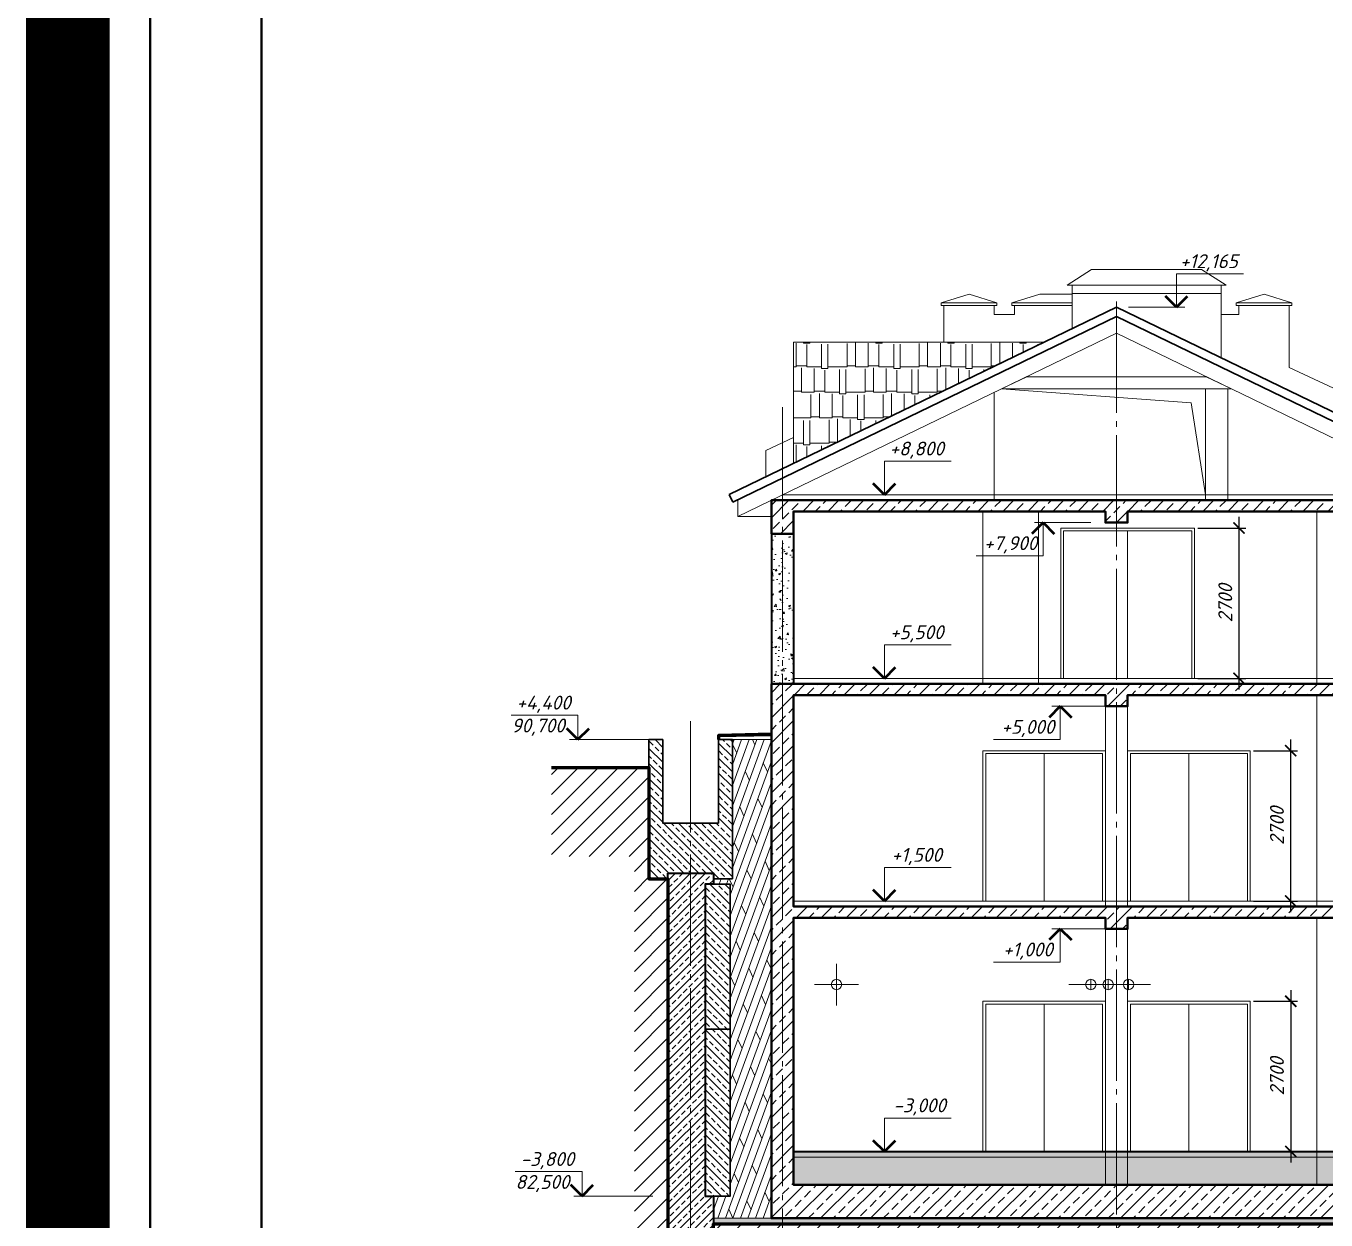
# Model space of a CAD drawing. Header units: millimetres. Extents: x -123149 to 90750, y -868758 to 226421.
# Drawn here: x -9719 to 13633, y 48681 to 70133 of the extents above; entities that cross this region are included whole.
import ezdxf
from ezdxf.enums import TextEntityAlignment as Align

# ---------------------------------------------------------------- set-up
doc = ezdxf.new("R2010")
doc.units = ezdxf.units.MM
doc.linetypes.add('GOST2.303 5', pattern=[24, 20, -1.5, 1, -1.5])
doc.layers.get('0').update_dxf_attribs({"lineweight": 5})
doc.layers.get('Defpoints').update_dxf_attribs({"color": 1, "lineweight": 0})
for name, color, linetype, lineweight in [('#Dimensions', 7, 'Continuous', 9), ('#Бетон разрез', 22, 'Continuous', 40), ('#Вид_тонкая', 20, 'Continuous', 15), ('#Газобетон', 152, 'Continuous', 35), ('#Двери', 170, 'Continuous', 13), ('#Земля', 7, 'Continuous', 60), ('#Изоляция', 202, 'Continuous', 18), ('#Оси', 7, 'Continuous', 9), ('#Подготовка', 30, 'Continuous', 20), ('#Полы', 14, 'Continuous', 18), ('#Полы_толст', 14, 'Continuous', 35), ('#разм', 7, 'Continuous', 9), ('AR', 164, 'Continuous', 9), ('k_ Рамка', 7, 'Continuous', 40), ('kk_Линия Основная', 10, 'Continuous', 40), ('ИнжЗащита_ Лоток', 212, 'Continuous', 30), ('ИнжЗащита_ ПП', 143, 'Continuous', 30), ('ИнжЗащита_ СВАЯ', 7, 'Continuous', 35), ('ИнжЗащита_ Штиховка', 136, 'Continuous', 0)]:
    doc.layers.add(name, color=color, linetype=linetype, lineweight=lineweight)
doc.layers.add('#Hatch', color=7, linetype='Continuous', lineweight=5, true_color=0x4d4d4d)
doc.layers.add('AR_ Фасады тонкая', color=7, linetype='Continuous', lineweight=9, true_color=0x6b6b6b)
doc.layers.add('NoPrint', color=18, linetype='Continuous', plot=False)
doc.styles.add('ESKDW', font='eskdw.shx', dxfattribs={"oblique": 15})
doc.styles.add('STEP PR', font='isocpeui.ttf')
doc.dimstyles.new('SPDS', dxfattribs={"dimscale": 50, "dimtxt": 2.5, "dimasz": 2, "dimexe": 1.25, "dimexo": 0.625, "dimtad": 1, "dimdec": 0, "dimrnd": 0.001, "dimtxsty": 'ESKDW', "dimblk": 'ARCHTICK', "dimcen": 2.5, "dimdle": 2, "dimclrd": 256, "dimclre": 256, "dimclrt": 7, "dimadec": 0, "dimazin": 2, "dimtfac": 0.75, "dimtdec": 0, "dimtmove": 1, "dimatfit": 3, "dimfxl": 1, "dimtolj": 1, "dimarcsym": 1})
doc.dimstyles.new('высотные отметки', dxfattribs={"dimtxt": 500, "dimasz": 100, "dimexe": 100, "dimexo": 0.625, "dimgap": 50, "dimtad": 1, "dimtih": 1, "dimtoh": 1, "dimdec": 3, "dimlfac": 0.001, "dimrnd": 0.005, "dimzin": 9, "dimtxsty": 'STEP PR', "dimblk": 'NONE', "dimcen": 100, "dimdle": 100, "dimse1": 1, "dimse2": 1, "dimsd1": 1, "dimsd2": 1, "dimadec": 0, "dimazin": 0, "dimtfac": 1, "dimtdec": 3, "dimtmove": 0, "dimatfit": 2, "dimldrblk": 'NONE', "dimfxl": 1, "dimarcsym": 0})
pattern_1 = [(135, (0, -10344.7), (-134.70384, -134.70384), []), (135, (8e-15, -10210), (-134.70384, -134.70384), [95.25, -47.625])]

# ---------------------------------------------------------------- blocks, each defined once
blk = doc.blocks.new('*U2792')
for points in [[(841, -420), (0, -420), (0, 0), (841, 0)], [(20, -415), (836, -415), (836, -5), (20, -5)]]:
    blk.add_lwpolyline(points, close=True)
at = {"style": 'STEP PR'}
blk.add_attdef('N.ЛИСТА', text='', height=3.5, dxfattribs=at).set_placement((808.5, -395), align=Align.MIDDLE_CENTER)
for tag, p in [('НАИМ.', (750, -403.77)), ('НАИМЕНОВАН.', (750, -408.77)), ('НАИМЕНОВАНИЕ', (750, -413.77))]:
    blk.add_attdef(tag, text='', height=3, dxfattribs=at).set_placement(p, align=Align.CENTER)
blk.add_attdef('ФОРМАТ', (795.85, -418.92), '', height=3, dxfattribs=at)
blk = doc.blocks.new('*U2727')
at = {"layer": '#разм', "ltscale": 100, "elevation": 0}
for points in [[(4577173, -920246), (4578375, -920246)], [(4577173, -921000), (4577173, -920246)], [(4575899, -921000), (4577323, -921000)]]:
    blk.add_lwpolyline(points, dxfattribs=at)
at = {"layer": '#разм', "color": 0, "lineweight": 50, "ltscale": 100, "elevation": 0}
for points in [[(4577173, -921000), (4576973, -920800)], [(4577173, -921000), (4577373, -920800)]]:
    blk.add_lwpolyline(points, dxfattribs=at)
at = {"layer": '#разм', "style": 'STEP PR'}
for tag, p in [('ОТМЕТКА', (4577216, -920145)), ('ПРИМЕЧАНИЕ', (4577314, -920556))]:
    blk.add_attdef(tag, p, '', height=250, dxfattribs=at)
blk = doc.blocks.new('*D2539')
at = {"layer": 'Defpoints', "color": 0, "lineweight": 0, "ltscale": 3, "transparency": 16777216}
for p in [(4576313, -922500, 0), (4577249, -922500), (4576313, -924000)]:
    blk.add_point(p, dxfattribs=at)
at = {"layer": '#разм', "color": 0, "ltscale": 3, "transparency": 16777216, "insert": (4577755, -921700), "char_height": 250, "attachment_point": 5, "style": 'STEP PR'}
blk.add_mtext('+1,500', dxfattribs=at)
blk = doc.blocks.new('_None')
blk = doc.blocks.new('*D2547')
at = {"layer": 'Defpoints', "color": 0, "lineweight": 0, "ltscale": 3, "transparency": 16777216}
for p in [(4576313, -918500, 0), (4577223, -918500), (4576313, -924000)]:
    blk.add_point(p, dxfattribs=at)
at = {"layer": '#разм', "color": 0, "ltscale": 3, "transparency": 16777216, "insert": (4577755, -917700), "char_height": 250, "attachment_point": 5, "style": 'STEP PR'}
blk.add_mtext('+5,500', dxfattribs=at)
blk = doc.blocks.new('*D2543')
at = {"layer": 'Defpoints', "color": 0, "lineweight": 0, "ltscale": 3, "transparency": 16777216}
for p in [(4576313, -915200, 0), (4577223, -915200), (4576313, -924000)]:
    blk.add_point(p, dxfattribs=at)
at = {"layer": '#разм', "color": 0, "ltscale": 3, "transparency": 16777216, "insert": (4577755, -914400), "char_height": 250, "attachment_point": 5, "style": 'STEP PR'}
blk.add_mtext('+8,800', dxfattribs=at)
blk = doc.blocks.new('*D2551')
at = {"layer": 'Defpoints', "color": 0, "lineweight": 0, "ltscale": 3, "transparency": 16777216}
for p in [(4576313, -922000), (4575378, -923000), (4576313, -923000, 0)]:
    blk.add_point(p, dxfattribs=at)
at = {"layer": '#разм', "color": 0, "ltscale": 3, "transparency": 16777216, "insert": (4574872, -923400), "char_height": 250, "attachment_point": 5, "style": 'STEP PR'}
blk.add_mtext('+1,000', dxfattribs=at)
blk = doc.blocks.new('*D2559')
at = {"layer": 'Defpoints', "color": 0, "lineweight": 0, "ltscale": 3, "transparency": 16777216}
for p in [(4576313, -907800), (4575404, -915700), (4576313, -915700, 0)]:
    blk.add_point(p, dxfattribs=at)
at = {"layer": '#разм', "color": 0, "ltscale": 3, "transparency": 16777216, "insert": (4574872, -916100), "char_height": 250, "attachment_point": 5, "style": 'STEP PR'}
blk.add_mtext('+7,900', dxfattribs=at)
blk = doc.blocks.new('*D2555')
at = {"layer": 'Defpoints', "color": 0, "lineweight": 0, "ltscale": 3, "transparency": 16777216}
for p in [(4576313, -914000), (4575404, -919000), (4576313, -919000, 0)]:
    blk.add_point(p, dxfattribs=at)
at = {"layer": '#разм', "color": 0, "ltscale": 3, "transparency": 16777216, "insert": (4574872, -919400), "char_height": 250, "attachment_point": 5, "style": 'STEP PR'}
blk.add_mtext('+5,000', dxfattribs=at)
blk = doc.blocks.new('_ArchTick')
at = {"color": 0, "linetype": 'ByBlock', "const_width": 0.15}
blk.add_lwpolyline([(-0.5, -0.5), (0.5, 0.5)], dxfattribs=at)
blk = doc.blocks.new('*D1840')
at = {"layer": '#Dimensions', "lineweight": -2, "transparency": 16777216}
for p, q in [((12999, 52812), (12999, 49712)), ((12333, 52612), (13124, 52612)), ((12333, 49912), (13124, 49912))]:
    blk.add_line(p, q, dxfattribs=at)
at = {"layer": 'Defpoints', "color": 0, "lineweight": 0, "transparency": 16777216}
for p in [(12270, 52612), (12270, 49912), (12999, 49912)]:
    blk.add_point(p, dxfattribs=at)
at = {"layer": '#Dimensions', "lineweight": -2, "transparency": 16777216, "xscale": 200, "yscale": 200, "zscale": 200}
for p, rotation in [((12999, 52612), 90), ((12999, 49912), 270)]:
    blk.add_blockref('_ArchTick', p, dxfattribs=dict(at, rotation=rotation))
at = {"layer": '#Dimensions', "transparency": 16777216, "insert": (12752, 51262), "char_height": 250, "attachment_point": 5, "rotation": 90, "style": 'STEP PR'}
blk.add_mtext('\\A1;2700', dxfattribs=at)
blk = doc.blocks.new('*D1841')
at = {"layer": '#Dimensions', "lineweight": -2, "transparency": 16777216}
for p, q in [((12999, 54212), (12999, 57312)), ((12333, 57112), (13124, 57112)), ((12333, 54412), (13124, 54412))]:
    blk.add_line(p, q, dxfattribs=at)
at = {"layer": 'Defpoints', "color": 0, "lineweight": 0, "transparency": 16777216}
for p in [(12270, 57112), (12999, 57112), (12270, 54412)]:
    blk.add_point(p, dxfattribs=at)
at = {"layer": '#Dimensions', "lineweight": -2, "transparency": 16777216, "xscale": 200, "yscale": 200, "zscale": 200}
for p, rotation in [((12999, 57112), 90), ((12999, 54412), 270)]:
    blk.add_blockref('_ArchTick', p, dxfattribs=dict(at, rotation=rotation))
at = {"layer": '#Dimensions', "transparency": 16777216, "insert": (12752, 55762), "char_height": 250, "attachment_point": 5, "rotation": 90, "style": 'STEP PR'}
blk.add_mtext('\\A1;2700', dxfattribs=at)
blk = doc.blocks.new('*D1842')
at = {"layer": '#Dimensions', "lineweight": -2, "transparency": 16777216}
for p, q in [((12070, 61312), (12070, 58212)), ((11333, 61112), (12195, 61112)), ((11333, 58412), (12195, 58412))]:
    blk.add_line(p, q, dxfattribs=at)
at = {"layer": 'Defpoints', "color": 0, "lineweight": 0, "transparency": 16777216}
for p in [(11270, 61112), (11270, 58412), (12070, 58412)]:
    blk.add_point(p, dxfattribs=at)
at = {"layer": '#Dimensions', "lineweight": -2, "transparency": 16777216, "xscale": 200, "yscale": 200, "zscale": 200}
for p, rotation in [((12070, 61112), 90), ((12070, 58412), 270)]:
    blk.add_blockref('_ArchTick', p, dxfattribs=dict(at, rotation=rotation))
at = {"layer": '#Dimensions', "transparency": 16777216, "insert": (11824, 59762), "char_height": 250, "attachment_point": 5, "rotation": 90, "style": 'STEP PR'}
blk.add_mtext('\\A1;2700', dxfattribs=at)
blk = doc.blocks.new('*D2536')
at = {"layer": 'Defpoints', "color": 0, "lineweight": 0, "ltscale": 3, "transparency": 16777216}
for p in [(4576313, -927000, 0), (4577272, -927000), (4576313, -930000)]:
    blk.add_point(p, dxfattribs=at)
at = {"layer": '#разм', "color": 0, "ltscale": 3, "transparency": 16777216, "insert": (4577806, -926200), "char_height": 250, "attachment_point": 5, "style": 'STEP PR'}
blk.add_mtext('-3,000', dxfattribs=at)
blk = doc.blocks.new('*U2744')
at = {"layer": '#разм', "ltscale": 100, "elevation": 0}
for points in [[(4577173, -920561), (4575971, -920561)], [(4577173, -921000), (4577173, -920561)], [(4578447, -921000), (4577023, -921000)]]:
    blk.add_lwpolyline(points, dxfattribs=at)
at = {"layer": '#разм', "color": 0, "lineweight": 50, "ltscale": 100, "elevation": 0}
for points in [[(4577173, -921000), (4576973, -920800)], [(4577173, -921000), (4577373, -920800)]]:
    blk.add_lwpolyline(points, dxfattribs=at)
at = {"layer": '#разм', "style": 'STEP PR'}
for tag, p in [('ОТМЕТКА', (4576248, -920460)), ('ПРИМЕЧАНИЕ', (4577032, -920872))]:
    blk.add_attdef(tag, p, '', height=250, dxfattribs=at)
blk = doc.blocks.new('*D2765')
at = {"layer": 'Defpoints', "color": 0, "lineweight": 0, "ltscale": 3, "transparency": 16777216}
for p in [(4576313, -911834, 0), (4577181, -911834), (4576313, -924000)]:
    blk.add_point(p, dxfattribs=at)
at = {"layer": '#разм', "color": 0, "ltscale": 3, "transparency": 16777216, "insert": (4577755, -911034), "char_height": 250, "attachment_point": 5, "style": 'STEP PR'}
blk.add_mtext('+12,165', dxfattribs=at)
blk = doc.blocks.new('*U2538')
at = {"layer": '#разм', "ltscale": 100, "elevation": 0}
for points in [[(4577172.9323, -921900.2763), (4578374.8641, -921900.2763)], [(4577172.9323, -922500.2763), (4577172.9323, -921900.2763)], [(4576313.4569, -922500.2763), (4577322.9323, -922500.2763)]]:
    blk.add_lwpolyline(points, dxfattribs=at)
at = {"layer": '#разм', "color": 0, "lineweight": 50, "ltscale": 100, "elevation": 0}
for points in [[(4577172.9323, -922500.2763), (4576972.9324, -922300.2764)], [(4577172.9323, -922500.2763), (4577372.9322, -922300.2764)]]:
    blk.add_lwpolyline(points, dxfattribs=at)
at = {"layer": 'Defpoints', "color": 253, "ltscale": 3, "elevation": 0}
blk.add_lwpolyline([(4575919.8409, -924000.2763), (4576707.0728, -924000.2763)], dxfattribs=at)
at = {"layer": 'Defpoints', "color": 253, "lineweight": 15, "ltscale": 3, "elevation": 0}
blk.add_lwpolyline([(4576313.4569, -923906.6603), (4576313.4569, -924093.8923)], dxfattribs=at)
at = {"layer": 'Defpoints', "color": 253, "lineweight": 15, "ltscale": 3}
blk.add_circle((4576313.4569, -924000.2763, 0), 93.616, dxfattribs=at)
at = {"layer": '#разм', "ltscale": 3}
dim = blk.add_linear_dim(base=(4577248.7988, -922500.2763), p1=(4576313.4569, -924000.4215), p2=(4576313.4569, -922500.2763, 0), angle=90, dimstyle='высотные отметки', override={"dimtxt": 250, "dimrnd": 0.005, "dimzin": 1, "dimpost": '+<>'}, dxfattribs=at)
dim.commit()
dim.dimension.update_dxf_attribs({"geometry": '*D2539', "text_midpoint": (4577754.8594, -921900.2763), "dimtype": 160})
blk = doc.blocks.new('*U2546')
at = {"layer": '#разм', "ltscale": 100, "elevation": 0}
for points in [[(4577172.9323, -917900.1311), (4578374.8641, -917900.1311)], [(4577172.9323, -918500.1311), (4577172.9323, -917900.1311)], [(4576313.4569, -918500.1311), (4577322.9323, -918500.1311)]]:
    blk.add_lwpolyline(points, dxfattribs=at)
at = {"layer": '#разм', "color": 0, "lineweight": 50, "ltscale": 100, "elevation": 0}
for points in [[(4577172.9323, -918500.1311), (4576972.9324, -918300.1312)], [(4577172.9323, -918500.1311), (4577372.9322, -918300.1312)]]:
    blk.add_lwpolyline(points, dxfattribs=at)
at = {"layer": 'Defpoints', "color": 253, "ltscale": 3, "elevation": 0}
blk.add_lwpolyline([(4575919.8409, -924000.2763), (4576707.0728, -924000.2763)], dxfattribs=at)
at = {"layer": 'Defpoints', "color": 253, "lineweight": 15, "ltscale": 3, "elevation": 0}
blk.add_lwpolyline([(4576313.4569, -923906.6603), (4576313.4569, -924093.8923)], dxfattribs=at)
at = {"layer": 'Defpoints', "color": 253, "lineweight": 15, "ltscale": 3}
blk.add_circle((4576313.4569, -924000.2763, 0), 93.616, dxfattribs=at)
at = {"layer": '#разм', "ltscale": 3}
dim = blk.add_linear_dim(base=(4577222.8519, -918500.1311), p1=(4576313.4569, -924000.4215), p2=(4576313.4569, -918500.1311, 0), angle=90, dimstyle='высотные отметки', override={"dimtxt": 250, "dimrnd": 0.005, "dimzin": 1, "dimpost": '+<>'}, dxfattribs=at)
dim.commit()
dim.dimension.update_dxf_attribs({"geometry": '*D2547', "text_midpoint": (4577754.8594, -917900.1311), "dimtype": 160})
blk = doc.blocks.new('*U2542')
at = {"layer": '#разм', "ltscale": 100, "elevation": 0}
for points in [[(4577172.9323, -914600.1311), (4578374.8641, -914600.1311)], [(4577172.9323, -915200.1311), (4577172.9323, -914600.1311)], [(4576313.4569, -915200.1311), (4577322.9323, -915200.1311)]]:
    blk.add_lwpolyline(points, dxfattribs=at)
at = {"layer": '#разм', "color": 0, "lineweight": 50, "ltscale": 100, "elevation": 0}
for points in [[(4577172.9323, -915200.1311), (4576972.9324, -915000.1312)], [(4577172.9323, -915200.1311), (4577372.9322, -915000.1312)]]:
    blk.add_lwpolyline(points, dxfattribs=at)
at = {"layer": 'Defpoints', "color": 253, "ltscale": 3, "elevation": 0}
blk.add_lwpolyline([(4575919.8409, -924000.2763), (4576707.0728, -924000.2763)], dxfattribs=at)
at = {"layer": 'Defpoints', "color": 253, "lineweight": 15, "ltscale": 3, "elevation": 0}
blk.add_lwpolyline([(4576313.4569, -923906.6603), (4576313.4569, -924093.8923)], dxfattribs=at)
at = {"layer": 'Defpoints', "color": 253, "lineweight": 15, "ltscale": 3}
blk.add_circle((4576313.4569, -924000.2763, 0), 93.616, dxfattribs=at)
at = {"layer": '#разм', "ltscale": 3}
dim = blk.add_linear_dim(base=(4577222.8519, -915200.1311), p1=(4576313.4569, -924000.4215), p2=(4576313.4569, -915200.1311, 0), angle=90, dimstyle='высотные отметки', override={"dimtxt": 250, "dimrnd": 0.005, "dimzin": 1, "dimpost": '+<>'}, dxfattribs=at)
dim.commit()
dim.dimension.update_dxf_attribs({"geometry": '*D2543', "text_midpoint": (4577754.8594, -914600.1311), "dimtype": 160})
blk = doc.blocks.new('*U2550')
at = {"layer": '#разм', "color": 0, "lineweight": 50, "ltscale": 100, "elevation": 0}
for points in [[(4575453.9815, -923000.1311), (4575253.9816, -923200.131)], [(4575453.9815, -923000.1311), (4575653.9814, -923200.131)]]:
    blk.add_lwpolyline(points, dxfattribs=at)
at = {"layer": '#разм', "ltscale": 100, "elevation": 0}
for points in [[(4576313.4569, -923000.1311), (4575303.9815, -923000.1311)], [(4575453.9815, -923000.1311), (4575453.9815, -923600.1311)], [(4575453.9815, -923600.1311), (4574252.0497, -923600.1311)]]:
    blk.add_lwpolyline(points, dxfattribs=at)
at = {"layer": 'Defpoints', "color": 253, "ltscale": 3, "elevation": 0}
blk.add_lwpolyline([(4575919.8409, -924000.2763), (4576707.0728, -924000.2763)], dxfattribs=at)
at = {"layer": 'Defpoints', "color": 253, "lineweight": 15, "ltscale": 3, "elevation": 0}
blk.add_lwpolyline([(4576313.4569, -923906.6603), (4576313.4569, -924093.8923)], dxfattribs=at)
at = {"layer": 'Defpoints', "color": 253, "lineweight": 15, "ltscale": 3}
blk.add_circle((4576313.4569, -924000.2763, 0), 93.616, dxfattribs=at)
at = {"layer": '#разм', "ltscale": 3}
dim = blk.add_linear_dim(base=(4575378.115, -923000.1311), p1=(4576313.4569, -921999.8407), p2=(4576313.4569, -923000.1311, 0), angle=270, dimstyle='высотные отметки', override={"dimtxt": 250, "dimrnd": 0.005, "dimzin": 1, "dimpost": '+<>'}, dxfattribs=at)
dim.commit()
dim.dimension.update_dxf_attribs({"geometry": '*D2551', "text_midpoint": (4574872.0543, -923600.1311), "dimtype": 160})
blk = doc.blocks.new('*U2558')
at = {"layer": '#разм', "color": 0, "lineweight": 50, "ltscale": 100, "elevation": 0}
for points in [[(4575453.9815, -915700.1311), (4575253.9816, -915900.131)], [(4575453.9815, -915700.1311), (4575653.9814, -915900.131)]]:
    blk.add_lwpolyline(points, dxfattribs=at)
at = {"layer": '#разм', "ltscale": 100, "elevation": 0}
for points in [[(4576313.4569, -915700.1311), (4575303.9815, -915700.1311)], [(4575453.9815, -915700.1311), (4575453.9815, -916300.1311)], [(4575453.9815, -916300.1311), (4574252.0497, -916300.1311)]]:
    blk.add_lwpolyline(points, dxfattribs=at)
at = {"layer": 'Defpoints', "color": 253, "ltscale": 3, "elevation": 0}
blk.add_lwpolyline([(4575919.8409, -924000.2763), (4576707.0728, -924000.2763)], dxfattribs=at)
at = {"layer": 'Defpoints', "color": 253, "lineweight": 15, "ltscale": 3, "elevation": 0}
blk.add_lwpolyline([(4576313.4569, -923906.6603), (4576313.4569, -924093.8923)], dxfattribs=at)
at = {"layer": 'Defpoints', "color": 253, "lineweight": 15, "ltscale": 3}
blk.add_circle((4576313.4569, -924000.2763, 0), 93.616, dxfattribs=at)
at = {"layer": '#разм', "ltscale": 3}
dim = blk.add_linear_dim(base=(4575404.0619, -915700.1311), p1=(4576313.4569, -907799.8407), p2=(4576313.4569, -915700.1311, 0), angle=270, dimstyle='высотные отметки', override={"dimtxt": 250, "dimrnd": 0.005, "dimzin": 1, "dimpost": '+<>'}, dxfattribs=at)
dim.commit()
dim.dimension.update_dxf_attribs({"geometry": '*D2559', "text_midpoint": (4574872.0543, -916300.1311), "dimtype": 160})
blk = doc.blocks.new('*U2554')
at = {"layer": '#разм', "color": 0, "lineweight": 50, "ltscale": 100, "elevation": 0}
for points in [[(4575453.9815, -919000.1311), (4575253.9816, -919200.131)], [(4575453.9815, -919000.1311), (4575653.9814, -919200.131)]]:
    blk.add_lwpolyline(points, dxfattribs=at)
at = {"layer": '#разм', "ltscale": 100, "elevation": 0}
for points in [[(4576313.4569, -919000.1311), (4575303.9815, -919000.1311)], [(4575453.9815, -919000.1311), (4575453.9815, -919600.1311)], [(4575453.9815, -919600.1311), (4574252.0497, -919600.1311)]]:
    blk.add_lwpolyline(points, dxfattribs=at)
at = {"layer": 'Defpoints', "color": 253, "ltscale": 3, "elevation": 0}
blk.add_lwpolyline([(4575919.8409, -924000.2763), (4576707.0728, -924000.2763)], dxfattribs=at)
at = {"layer": 'Defpoints', "color": 253, "lineweight": 15, "ltscale": 3, "elevation": 0}
blk.add_lwpolyline([(4576313.4569, -923906.6603), (4576313.4569, -924093.8923)], dxfattribs=at)
at = {"layer": 'Defpoints', "color": 253, "lineweight": 15, "ltscale": 3}
blk.add_circle((4576313.4569, -924000.2763, 0), 93.616, dxfattribs=at)
at = {"layer": '#разм', "ltscale": 3}
dim = blk.add_linear_dim(base=(4575404.0619, -919000.1311), p1=(4576313.4569, -913999.8407), p2=(4576313.4569, -919000.1311, 0), angle=270, dimstyle='высотные отметки', override={"dimtxt": 250, "dimrnd": 0.005, "dimzin": 1, "dimpost": '+<>'}, dxfattribs=at)
dim.commit()
dim.dimension.update_dxf_attribs({"geometry": '*D2555', "text_midpoint": (4574872.0543, -919600.1311), "dimtype": 160})
blk = doc.blocks.new('*U2534')
at = {"layer": '#разм', "ltscale": 100, "elevation": 0}
for points in [[(4577172.9323, -927000.1311), (4577172.9323, -926400.1311)], [(4577172.9323, -926400.1311), (4578374.8641, -926400.1311)], [(4576313.4569, -927000.1311), (4577322.9323, -927000.1311)]]:
    blk.add_lwpolyline(points, dxfattribs=at)
at = {"layer": '#разм', "lineweight": 50, "ltscale": 100, "elevation": 0}
for points in [[(4577172.9323, -927000.1311), (4576972.9324, -926800.1312)], [(4577172.9323, -927000.1311), (4577372.9322, -926800.1312)]]:
    blk.add_lwpolyline(points, dxfattribs=at)
at = {"layer": 'Defpoints', "color": 253, "lineweight": 15, "ltscale": 3, "elevation": 0}
for points in [[(4576313.4569, -923625.6673), (4576313.4569, -924374.5949)], [(4576313.4569, -923906.6603), (4576313.4569, -924093.8923)]]:
    blk.add_lwpolyline(points, dxfattribs=at)
at = {"layer": 'Defpoints', "color": 253, "ltscale": 3, "elevation": 0}
blk.add_lwpolyline([(4575919.8409, -924000.2763), (4576707.0728, -924000.2763)], dxfattribs=at)
at = {"layer": 'Defpoints', "color": 253, "lineweight": 15, "ltscale": 3}
blk.add_circle((4576313.4569, -924000.2763, 0), 93.616, dxfattribs=at)
at = {"layer": '#разм', "ltscale": 3}
dim = blk.add_linear_dim(base=(4577272.4527, -927000.1311), p1=(4576313.4569, -930000.4215), p2=(4576313.4569, -927000.1311, 0), angle=90, dimstyle='высотные отметки', override={"dimtxt": 250, "dimrnd": 0.005, "dimzin": 1, "dimpost": '-<>'}, dxfattribs=at)
dim.commit()
dim.dimension.update_dxf_attribs({"geometry": '*D2536', "text_midpoint": (4577806.0701, -926400.1311), "dimtype": 160})
blk = doc.blocks.new('*U2764')
at = {"layer": '#разм', "ltscale": 100, "elevation": 0}
for points in [[(4577172.9323, -911233.547), (4578374.8641, -911233.547)], [(4577172.9323, -911833.547), (4577172.9323, -911233.547)], [(4576313.4569, -911833.547), (4577322.9323, -911833.547)]]:
    blk.add_lwpolyline(points, dxfattribs=at)
at = {"layer": '#разм', "color": 0, "lineweight": 50, "ltscale": 100, "elevation": 0}
for points in [[(4577172.9323, -911833.547), (4576972.9324, -911633.5471)], [(4577172.9323, -911833.547), (4577372.9322, -911633.5471)]]:
    blk.add_lwpolyline(points, dxfattribs=at)
at = {"layer": 'Defpoints', "color": 253, "ltscale": 3, "elevation": 0}
blk.add_lwpolyline([(4575919.8409, -924000.2763), (4576707.0728, -924000.2763)], dxfattribs=at)
at = {"layer": 'Defpoints', "color": 253, "lineweight": 15, "ltscale": 3, "elevation": 0}
blk.add_lwpolyline([(4576313.4569, -923906.6603), (4576313.4569, -924093.8923)], dxfattribs=at)
at = {"layer": 'Defpoints', "color": 253, "lineweight": 15, "ltscale": 3}
blk.add_circle((4576313.4569, -924000.2763, 0), 93.616, dxfattribs=at)
at = {"layer": '#разм', "ltscale": 3}
dim = blk.add_linear_dim(base=(4577180.5223, -911833.547), p1=(4576313.4569, -924000.4215), p2=(4576313.4569, -911833.547, 0), angle=90, dimstyle='высотные отметки', override={"dimtxt": 250, "dimrnd": 0.005, "dimzin": 1, "dimpost": '+<>'}, dxfattribs=at)
dim.commit()
dim.dimension.update_dxf_attribs({"geometry": '*D2765', "text_midpoint": (4577754.8594, -911233.547), "dimtype": 160})

msp = doc.modelspace()

# ---------------------------------------------------------------- hatches: boundary and pattern name
at = {"layer": '#Hatch'}
h = msp.add_hatch(dxfattribs=at)
h.set_pattern_fill('ANSI33', color=256, scale=50, style=0)
h.set_pattern_definition([(45, (3870.2, -10344.7), (-224.5064, 224.5064), []), (45, (4094.72, -10344.7), (-224.5064, 224.5064), [158.75, -79.375])])
h.paths.add_polyline_path([(13670.21272, 61411.80705), (15670.21272, 61411.80705), (15670.21272, 61011.80705), (16070.21272, 61011.80705), (16070.21272, 61611.80705), (15670.21272, 61611.80705), (4070.21272, 61611.80705), (3670.21272, 61611.80705), (3670.21272, 61011.80705), (4070.21272, 61011.80705), (4070.21272, 61411.80705), (6270.21272, 61411.80705), (6670.21272, 61411.80705), (9670.21272, 61411.80705), (9670.21272, 61211.80705), (10070.21272, 61211.80705), (10070.21272, 61411.80705), (13270.21272, 61411.80705)])
h.paths.add_polyline_path([(16070.21272, 58311.80705), (15670.21272, 58311.80705), (15670.21272, 57911.80705), (16070.21272, 57911.80705)], flags=17)
h.paths.add_polyline_path([(10070.21272, 58111.80705), (15661.84884, 58111.80705), (15644.73617, 58311.80705), (3670.21272, 58311.80705), (3670.21272, 48711.80705), (16070.21272, 48711.80705), (16070.21272, 49311.80705), (4070.21272, 49311.80705), (4070.21272, 54111.80705), (9670.21272, 54111.80705), (9670.21272, 53911.80705), (10070.21272, 53911.80705), (10070.21272, 54111.80705), (15652.71711, 54111.80705), (15660.09319, 54311.80705), (4070.21272, 54311.80705), (4070.21272, 58111.80705), (9670.21272, 58111.80705), (9670.21272, 57911.80705), (10070.21272, 57911.80705)])
h.paths.add_polyline_path([(16070.21272, 54311.80705), (15670.21272, 54311.80705), (15670.21272, 54111.80705), (15670.21272, 53911.80705), (16070.21272, 53911.80705)], flags=17)
h = msp.add_hatch(dxfattribs=at)
h.set_pattern_fill('AR-CONC', color=256, scale=2)
h.set_pattern_definition([(50, (3870.2, -10344.7), (364.3693, -31.8782), [38.1, -419.1]), (355, (3870.2, -10344.7), (-70.4868, 382.1137), [30.48, -335.2812]), (100.45144, (3900.58, -10347.36), (293.8825, 350.2355), [32.38, -356.1805]), (46.1842, (3870.2, -10243.1), (542.158, -84.0847), [57.15, -628.65]), (96.6356, (3915.4, -10250.1), (474.8083, 494.8522), [48.57, -534.2712]), (351.18415, (3870.2, -10243.1), (474.8083, 494.8522), [45.72, -502.9195]), (21, (3921, -10268.5), (303.2288, -204.5304), [38.1, -419.1]), (326, (3921, -10268.5), (123.604, 368.376), [30.48, -335.28]), (71.45144, (3946.28, -10285.55), (426.8328, 163.8455), [32.38, -356.1799]), (37.5, (3870.21, -10344.71), (6.1772, 169.11008), [0, -331.216, 0, -340.36, 0, -336.55]), (7.5, (3870.21, -10344.7), (133.63933, 200.36115), [0, -194.056, 0, -323.596, 0, -128.27]), (327.5, (3756.93, -10344.71), (271.1812, -11.4575), [0, -127, 0, -396.24, 0, -525.78]), (317.5, (3706.13, -10344.7), (296.2584, 50.853), [0, -165.1, 0, -263.144, 0, -373.38])])
h.paths.add_polyline_path([(3870.21272, 61011.80705), (3670.21272, 61011.80705), (3670.21272, 58311.80705), (3870.21272, 58311.80705)])
h.paths.add_polyline_path([(4070.21272, 61011.80705), (3870.21272, 61011.80705), (3870.21272, 58311.80705), (4070.21272, 58311.80705)])
h = msp.add_hatch(dxfattribs=at)
h.set_pattern_fill('ANSI33', color=256, scale=30, angle=90, style=0)
h.set_pattern_definition(pattern_1)
h.paths.add_polyline_path([(1470.21272, 57311.80705), (1720.21272, 57311.80705), (1720.21272, 55811.80705), (2720.21272, 55811.80705), (2720.21272, 57311.80705), (2970.21272, 57311.80705), (2970.21272, 54811.80705), (2630.21272, 54811.80705), (2630.21272, 54911.80705), (1810.21272, 54911.80705), (1810.21272, 54811.80705), (1470.21272, 54811.80705)])
h = msp.add_hatch(dxfattribs=at)
h.set_pattern_fill('DOLMIT', color=256, scale=20, angle=70)
h.set_pattern_definition([(70, (0, -10344.71), (-119.34096, 43.43656), []), (115, (0, -10344.7), (-325.5548, -151.8087), [179.605, -359.2102])])
h.paths.add_polyline_path([(3670.21272, 57311.80705), (2970.21272, 57311.80705), (2970.21272, 54811.80705), (2630.21272, 54811.80705), (2630.21272, 54711.80705), (2930.21272, 54711.80705), (2930.21272, 52111.80705), (2930.21272, 49111.80705), (2630.21272, 49111.80705), (2630.21272, 48711.80705), (3670.21272, 48711.80705)])
h = msp.add_hatch(dxfattribs=at)
h.set_pattern_fill('ANSI31', color=256, scale=80)
h.set_pattern_definition([(45, (-318654.78, 271739.43), (-179.60512, 179.60512), [])])
h.paths.add_polyline_path([(1470.21272, 56811.80705), (1470.21272, 54811.80705), (1810.21272, 54811.80705), (1810.21272, 42811.80705), (2630.21272, 42811.80705), (2630.21272, 48611.80705), (16170.21272, 48611.80705), (16170.21272, 48211.80705), (67610.21272, 48211.80705), (67610.21272, 42811.80705), (68430.21272, 42811.80705), (68430.21272, 55311.80705), (68520.21272, 55311.80705), (68520.21272, 56311.80705), (70520.21272, 56311.80705), (70520.21272, 54711.80705), (69030.21272, 54711.80705), (69030.21272, 42211.80705), (67010.21272, 42211.80705), (67010.21272, 47611.80705), (15570.21272, 47611.80705), (15570.21272, 48111.80705), (3230.21272, 48111.80705), (3230.21272, 42211.80705), (1210.21272, 42211.80705), (1210.21272, 55211.80705), (-279.78728, 55211.80705), (-279.78728, 56811.80705)])
h = msp.add_hatch(dxfattribs=at)
h.set_pattern_fill('ANSI33', color=256, scale=30, style=0)
h.set_pattern_definition([(45, (0, -10344.7), (-134.70384, 134.70384), []), (45, (134.7, -10344.7), (-134.70384, 134.70384), [95.25, -47.625])])
h.paths.add_polyline_path([(2220.21272, 54911.80705), (1810.21272, 54911.80705), (1810.21272, 54811.80705), (1810.21272, 42811.80705), (1841.56108, 42811.80705), (2220.21272, 42811.80705)])
h.paths.add_polyline_path([(2630.21272, 49111.80705), (2480.21272, 49111.80705), (2480.21272, 52111.80705), (2480.21272, 54711.80705), (2630.21272, 54711.80705), (2630.21272, 54911.80705), (2220.21272, 54911.80705), (2220.21272, 42811.80705), (2630.21272, 42811.80705)])
h = msp.add_hatch(dxfattribs=at)
h.set_pattern_fill('ANSI33', color=256, scale=30, angle=90, style=0)
h.set_pattern_definition(pattern_1)
h.paths.add_polyline_path([(2480.21272, 52111.80705), (2930.21272, 52111.80705), (2930.21272, 54711.80705), (2480.21272, 54711.80705)])
h.paths.add_polyline_path([(2480.21272, 52111.80705), (2930.21272, 52111.80705), (2930.21272, 49111.80705), (2480.21272, 49111.80705)])
h = msp.add_hatch(dxfattribs=at)
h.set_pattern_fill('ANSI33', color=256, scale=20)
h.paths.add_polyline_path([(9670.21272, 49911.80705), (7470.21272, 49911.80705), (4070.21272, 49911.80705), (4070.21272, 49811.80705), (9670.21272, 49811.80705)])
h.paths.add_polyline_path([(9870.21272, 49911.80705), (9670.21272, 49911.80705), (9670.21272, 49811.80705), (9870.21272, 49811.80705)])
h.paths.add_polyline_path([(10070.21272, 49911.80705), (9870.21272, 49911.80705), (9870.21272, 49811.80705), (10070.21272, 49811.80705)])
h.paths.add_polyline_path([(13470.21272, 49911.80705), (10070.21272, 49911.80705), (10070.21272, 49811.80705), (13470.21272, 49811.80705)])
h.paths.add_polyline_path([(14560.27943, 49911.80705), (13470.21272, 49911.80705), (13470.21272, 49811.80705), (14560.27943, 49811.80705)])
h.paths.add_polyline_path([(15870.21272, 49911.80705), (14560.27943, 49911.80705), (14560.27943, 49811.80705), (15870.21272, 49811.80705)])
h.paths.add_polyline_path([(16070.21272, 49911.80705), (15870.21272, 49911.80705), (15870.21272, 49811.80705), (15970.21272, 49811.80705), (15970.21272, 49311.80705), (16070.21272, 49311.80705)])
h.paths.add_polyline_path([(20995.48385, 49911.80705), (16370.21272, 49911.80705), (16370.21272, 49811.80705), (20995.48385, 49811.80705)])
h.paths.add_polyline_path([(16370.21272, 49911.80705), (16170.21272, 49911.80705), (16170.21272, 49111.80705), (16270.21272, 49111.80705), (16270.21272, 49811.80705), (16370.21272, 49811.80705)])
h.paths.add_polyline_path([(24270.21272, 49911.80705), (21199.40209, 49911.80704), (21199.40209, 49811.80705), (24270.21272, 49811.80705)])
h.paths.add_polyline_path([(25820.21272, 49911.80705), (24270.21272, 49911.80705), (24270.21272, 49811.80705), (25820.21272, 49811.80705)])
h.paths.add_polyline_path([(26070.21272, 49911.80705), (25820.21272, 49911.80705), (25820.21272, 49811.80705), (26070.21272, 49811.80705)])
h.paths.add_polyline_path([(26320.21272, 49911.80705), (26070.21272, 49911.80705), (26070.21272, 49811.80705), (26320.21272, 49811.80705)])
at = {"layer": 'AR'}
h = msp.add_hatch(dxfattribs=at)
h.set_pattern_fill('AR-SAND', color=256, scale=5)
h.set_pattern_definition([(37.5, (3870.21, -10344.7), (-8.00016, 244.7066), [0, -193.04, 0, -215.9, 0, -206.375]), (7.5, (3870.2, -10344.7), (224.7616, 358.4126), [0, -104.14, 0, -173.99, 0, -66.675]), (327.5, (3714, -10344.7), (395.4962, 0.7186), [0, -63.5, 0, -228.6, 0, -298.45]), (317.5, (3714, -10344.7), (381.7782, 111.4647), [0, -31.75, 0, -149.86, 0, -171.45])])
h.paths.add_polyline_path([(4070.21272, 49811.80705), (15970.21272, 49811.80705), (15970.21272, 49311.80705), (4070.21272, 49311.80705)])
at = {"layer": 'AR_ Фасады тонкая'}
h = msp.add_hatch(dxfattribs=at)
h.set_pattern_fill('AR-RSHKE', color=256, scale=1.5)
h.paths.add_polyline_path([(8573.91883, 64451.15218), (4070.21272, 64451.15218), (4070.21272, 62271.93955)])
at = {"layer": 'ИнжЗащита_ Штиховка'}
h = msp.add_hatch(dxfattribs=at)
h.set_pattern_fill('AR-SAND', color=256, scale=2)
h.set_pattern_definition([(37.5, (-318654.785, 271739.43), (-3.200063, 97.882647), [0, -77.216, 0, -86.36, 0, -82.55]), (7.5, (-318654.78, 271739.43), (89.904657, 143.36502), [0, -41.656, 0, -69.596, 0, -26.67]), (327.5, (-318717.27, 271739.43), (158.198474, 0.287437), [0, -25.4, 0, -91.44, 0, -119.38]), (317.5, (-318717.27, 271739.43), (152.71129, 44.585865), [0, -12.7, 0, -59.944, 0, -68.58])])
h.paths.add_polyline_path([(2630.21272, 48611.80705), (16170.21272, 48611.80705), (16170.21272, 48711.80705), (2630.21272, 48711.80705)])

# ---------------------------------------------------------------- linework, layer by layer
at = {"layer": '#Бетон разрез'}
for points in [[(8070.21272, 61411.80705), (6670.21272, 61411.80705), (6270.21272, 61411.80705), (4070.21272, 61411.80705), (4070.21272, 61011.80705), (3670.21272, 61011.80705), (3670.21272, 61611.80705), (4070.21272, 61611.80705), (15670.21272, 61611.80705), (16070.21272, 61611.80705), (16070.21272, 61011.80705), (15670.21272, 61011.80705), (15670.21272, 61411.80705), (13670.21272, 61411.80705), (13270.21272, 61411.80705), (11670.21272, 61411.80705)], [(11670.21272, 61411.80705), (10070.21272, 61411.80705), (10070.21272, 61211.80705), (9670.21272, 61211.80705), (9670.21272, 61411.80705), (8070.21272, 61411.80705)], [(15670.21272, 58311.80705), (3670.21272, 58311.80705), (3670.21272, 48711.80705), (16070.21272, 48711.80705), (16070.21272, 49311.80705), (4070.21272, 49311.80705), (4070.21272, 54111.80705), (9670.21272, 54111.80705), (9670.21272, 53911.80705), (10070.21272, 53911.80705), (10070.21272, 54111.80705), (15670.21272, 54111.80705), (15670.21272, 54311.80705), (4070.21272, 54311.80705), (4070.21272, 58111.80705), (9670.21272, 58111.80705), (9670.21272, 57911.80705), (10070.21272, 57911.80705), (10070.21272, 58111.80705), (15670.21272, 58111.80705), (15670.21272, 58311.80705)]]:
    msp.add_lwpolyline(points, dxfattribs=at)
at = {"layer": '#Вид_тонкая'}
for points in [[(11837.22987, 65473.46593), (11397.22987, 65756.07983), (9422.84188, 65756.07983), (8982.84188, 65473.46593), (11837.22987, 65473.46593)], [(9072.84188, 65328.39116), (9072.84188, 65473.46593)], [(11747.22987, 65328.39116), (11747.22987, 65473.46593)], [(6770.21272, 64451.15218), (6770.21272, 65111.80705), (6720.21272, 65111.80705), (6720.21272, 65161.80705), (7220.21272, 65311.80705), (7720.21272, 65161.80705), (7720.21272, 65111.80705), (7670.21272, 65111.80705), (7670.21272, 64951.80705), (8040.21272, 64951.80705), (8040.21272, 65111.80705), (7990.21272, 65111.80705), (7990.21272, 65161.80705), (8490.21272, 65311.80705), (9072.84188, 65311.80705)], [(6720.21272, 65161.80705), (7720.21272, 65161.80705)], [(7990.21272, 65161.80705), (9072.84188, 65161.80705)], [(9072.84188, 64692.56656), (9072.84188, 65328.39116), (11747.22987, 65328.39116), (11747.22987, 64170.15705)], [(11747.22987, 64951.80705), (12070.21272, 64951.80705), (12070.21272, 65111.80705), (12020.21272, 65111.80705), (12020.21272, 65161.80705), (12520.21272, 65311.80705), (13020.21272, 65161.80705), (13020.21272, 65111.80705), (12970.21272, 65111.80705), (12970.21272, 63995.38914), (16170.21272, 62505.23989), (16170.21272, 62030.00406)], [(11747.22987, 65162.70191), (11750.21272, 65161.80705), (11750.21272, 65111.80705), (11747.22987, 65111.80705)], [(12020.21272, 65161.80705), (13020.21272, 65161.80705)], [(6770.21272, 65111.80705), (7670.21272, 65111.80705)], [(8040.21272, 65111.80705), (9072.84188, 65111.80705)], [(12070.21272, 65111.80705), (12970.21272, 65111.80705)], [(4070.21272, 64451.15218), (4070.21272, 62271.93955)], [(8573.91883, 64451.15218), (4070.21272, 64451.15218)], [(7670.21272, 63547.29092), (7670.21272, 61611.80705)], [(11470.21272, 61611.80705), (11470.21272, 63611.80705)], [(11870.21272, 61611.80705), (11870.21272, 63611.80705)], [(3570.21272, 62030.00406), (3570.21272, 62505.23989), (4070.21272, 62738.07571)], [(3070.21272, 61621.4314), (3070.21272, 61321.48447), (3670.21272, 61321.48447)], [(7470.21272, 61411.80705), (7470.21272, 58311.80705)], [(8470.21272, 61411.80705), (8470.21272, 58311.80705)], [(13470.21272, 58311.80705), (13470.21272, 61411.80705)], [(13470.21272, 58111.80705), (13470.21272, 54311.80705)], [(3670.21272, 57382.08947), (2720.21272, 57358.94696)], [(13470.21272, 54111.80705), (13470.21272, 49311.80705)]]:
    msp.add_lwpolyline(points, dxfattribs=at)
for points in [[(9870.21272, 64611.80705), (9870.21272, 64911.75398), (3070.21272, 61621.4314), (3070.21272, 61321.48447)], [(9870.21272, 64611.80705), (9870.21272, 64911.75398), (16670.21272, 61621.4314), (16670.21272, 61321.48447)], [(8258.21272, 63831.80705), (11482.21272, 63831.80705), (11936.87939, 63611.80705), (7803.54605, 63611.80705)], [(4070.21272, 58311.80705), (3670.21272, 58311.80705), (3670.21272, 61011.80705), (4070.21272, 61011.80705)], [(10070.21272, 54311.80705), (9670.21272, 54311.80705), (9670.21272, 57911.80705), (10070.21272, 57911.80705)], [(10070.21272, 49320.99316), (9670.21272, 49320.99316), (9670.21272, 53911.80705), (10070.21272, 53911.80705)]]:
    msp.add_lwpolyline(points, close=True, dxfattribs=at)
at = {"layer": '#Газобетон'}
for points in [[(3670.21272, 61011.80705), (3670.21272, 58311.80705)], [(4070.21272, 61011.80705), (4070.21272, 58311.80705)]]:
    msp.add_lwpolyline(points, dxfattribs=at)
at = {"layer": '#Двери'}
for points in [[(8870.21272, 61111.80705), (11270.21272, 61111.80705)], [(8870.21272, 61111.80705), (8870.21272, 58411.80705)], [(8920.21272, 61061.80705), (8920.21272, 58411.80705)], [(8920.21272, 61061.80705), (11220.21272, 61061.80705)], [(10070.21272, 61061.80705), (10070.21272, 58411.80705)], [(11220.21272, 61061.80705), (11220.21272, 58411.80705)], [(11270.21272, 61111.80705), (11270.21272, 58411.80705)], [(7520.21272, 54411.80705), (7520.21272, 57061.80705), (9620.21272, 57061.80705), (9620.21272, 54411.80705)], [(8570.21272, 57061.80705), (8570.21272, 54411.80705)], [(10120.21272, 54411.80705), (10120.21272, 57061.80705), (12220.21272, 57061.80705), (12220.21272, 54411.80705)], [(11170.21272, 57061.80705), (11170.21272, 54411.80705)], [(7520.21272, 49911.80705), (7520.21272, 52561.80705), (9620.21272, 52561.80705), (9620.21272, 49911.80705)], [(8570.21272, 52561.80705), (8570.21272, 49911.80705)], [(10120.21272, 49911.80705), (10120.21272, 52561.80705), (12220.21272, 52561.80705), (12220.21272, 49911.80705)], [(11170.21272, 52561.80705), (11170.21272, 49911.80705)]]:
    msp.add_lwpolyline(points, dxfattribs=at)
for points in [[(7470.21272, 57111.80705), (9670.21272, 57111.80705), (9670.21272, 54411.80705), (7470.21272, 54411.80705)], [(10070.21272, 57111.80705), (12270.21272, 57111.80705), (12270.21272, 54411.80705), (10070.21272, 54411.80705)], [(10070.21272, 57111.80705), (12270.21272, 57111.80705), (12270.21272, 54411.80705), (10070.21272, 54411.80705)], [(7470.21272, 52611.80705), (9670.21272, 52611.80705), (9670.21272, 49911.80705), (7470.21272, 49911.80705)], [(7470.21272, 52611.80705), (9670.21272, 52611.80705), (9670.21272, 49911.80705), (7470.21272, 49911.80705)], [(10070.21272, 52611.80705), (12270.21272, 52611.80705), (12270.21272, 49911.80705), (10070.21272, 49911.80705)], [(10070.21272, 52611.80705), (12270.21272, 52611.80705), (12270.21272, 49911.80705), (10070.21272, 49911.80705)]]:
    msp.add_lwpolyline(points, close=True, dxfattribs=at)
at = {"layer": '#Земля'}
for points in [[(3670.21272, 57412.052), (2720.21272, 57388.21525), (2720.21272, 57311.80705)], [(-279.78728, 56811.80705), (1470.21272, 56811.80705), (1470.21272, 54811.80705), (1810.21272, 54811.80705), (1810.21272, 42811.80705), (2630.21272, 42811.80705), (2630.21272, 48611.80705), (16170.21272, 48611.80705), (16170.21272, 48211.80705), (67610.21272, 48211.80705), (67610.21272, 42811.80705), (68430.21272, 42811.80705), (68430.21272, 55311.80705), (68520.21272, 55311.80705), (68520.21272, 56311.80705), (70591.50414, 56311.80705)]]:
    msp.add_lwpolyline(points, dxfattribs=at)
at = {"layer": '#Изоляция'}
msp.add_lwpolyline([(3670.21272, 57412.052), (2720.21272, 57388.21525)], dxfattribs=at)
at = {"layer": '#Оси', "linetype": 'GOST2.303 5', "ltscale": 100}
for points in [[(9870.21272, 65182.99047), (9870.21272, 44715.03765), (9870.21272, 44715.03765)], [(3870.21272, 63286.28298), (3870.21272, 44715.03765), (3870.21272, 44715.03765)], [(2220.21272, 41245.19167), (2220.21272, 57676.94965)]]:
    msp.add_lwpolyline(points, dxfattribs=at)
at = {"layer": '#Подготовка'}
msp.add_lwpolyline([(2630.21272, 48611.80705), (16170.21272, 48611.80705), (16170.21272, 48711.80705), (2630.21272, 48711.80705)], close=True, dxfattribs=at)
at = {"layer": '#Полы'}
for points in [[(3876.87939, 61711.80705), (15863.54605, 61711.80705)], [(8470.21272, 58411.80705), (4070.21272, 58411.80705)], [(15670.21272, 58411.80705), (8470.21272, 58411.80705)], [(4070.21272, 54411.80705), (15670.21272, 54411.80705)], [(4070.21272, 49811.80705), (15970.21272, 49811.80705)]]:
    msp.add_lwpolyline(points, dxfattribs=at)
at = {"layer": '#Полы_толст'}
msp.add_lwpolyline([(4070.21272, 49911.80705), (16070.21272, 49911.80705)], dxfattribs=at)
for points in [[(11470.21272, 61711.80705), (11211.49827, 63359.4409), (7803.54605, 63611.80705)], [(2720.21272, 57311.80705), (3670.21272, 57311.80705)]]:
    msp.add_lwpolyline(points)
at = {"layer": 'AR', "lineweight": 30}
for points in [[(16825.56278, 61712.89919), (9870.21272, 65078.39116), (2914.86266, 61712.89919)], [(9870.21272, 64911.75398), (2980.19679, 61577.8753)], [(16760.22865, 61577.8753), (9870.21272, 64911.75398)], [(2914.86266, 61712.89919), (2980.19679, 61577.8753)]]:
    msp.add_lwpolyline(points, dxfattribs=at)
at = {"layer": 'AR'}
msp.add_lwpolyline([(9870.21272, 64911.75398), (16670.21272, 61621.4314)], dxfattribs=at)
at = {"layer": 'kk_Линия Основная'}
msp.add_lwpolyline([(4070.21272, 54028.03496), (4070.21272, 54111.80705)], dxfattribs=at)
at = {"layer": 'NoPrint', "color": 3, "const_width": 1500}
msp.add_lwpolyline([(-8968.89107, 94455.30306), (90000, 94455.30306), (90000, 30000), (-8968.89107, 30000)], close=True, dxfattribs=at)
at = {"layer": 'ИнжЗащита_ Лоток'}
msp.add_lwpolyline([(1470.21272, 57311.80705), (1720.21272, 57311.80705), (1720.21272, 55811.80705), (2720.21272, 55811.80705), (2720.21272, 57311.80705), (2970.21272, 57311.80705), (2970.21272, 54811.80705), (2630.21272, 54811.80705), (2630.21272, 54911.80705), (1810.21272, 54911.80705), (1810.21272, 54811.80705), (1470.21272, 54811.80705), (1470.21272, 57311.80705)], dxfattribs=at)
at = {"layer": 'ИнжЗащита_ ПП'}
for points in [[(2480.21272, 52111.80705), (2930.21272, 52111.80705), (2930.21272, 54711.80705), (2480.21272, 54711.80705)], [(2480.21272, 52111.80705), (2930.21272, 52111.80705), (2930.21272, 49111.80705), (2480.21272, 49111.80705)]]:
    msp.add_lwpolyline(points, close=True, dxfattribs=at)
at = {"layer": 'ИнжЗащита_ СВАЯ'}
msp.add_lwpolyline([(-279.78728, 56811.80705), (1470.21272, 56811.80705), (1470.21272, 54811.80705), (1810.21272, 54811.80705), (1810.21272, 42811.80705), (2630.21272, 42811.80705), (2630.21272, 48611.80705), (16170.21272, 48611.80705), (16170.21272, 48211.80705), (67610.21272, 48211.80705), (67610.21272, 42811.80705), (68430.21272, 42811.80705), (68430.21272, 55311.80705), (68520.21272, 55311.80705), (68520.21272, 56311.80705), (70520.21272, 56311.80705)], dxfattribs=at)
msp.add_lwpolyline([(1810.21272, 54911.80705), (2630.21272, 54911.80705), (2630.21272, 54711.80705), (2480.21272, 54711.80705), (2480.21272, 49111.80705), (2630.21272, 49111.80705), (2630.21272, 42811.80705), (1810.21272, 42811.80705)], close=True, dxfattribs=at)

# ---------------------------------------------------------------- block references
at = {"layer": '#Dimensions'}
ref = msp.add_blockref('*U2744', (-4576977.06259, 978311.93814, 0), dxfattribs=at)
ref.add_attrib('ОТМЕТКА', '+4,400', (-907.54168, 57851.46831, 0), dxfattribs={"layer": '#разм', "height": 250, "style": 'STEP PR'})
ref.add_attrib('ПРИМЕЧАНИЕ', '90,700', (-999.55814, 57439.99261, 0), dxfattribs={"layer": '#разм', "height": 250, "style": 'STEP PR'})
msp.add_blockref('*U2727', (-4562612.65286, 970311.93814, 0), dxfattribs=at).add_auto_attribs({'ОТМЕТКА': '-3,600'})
ref = msp.add_blockref('*U2744', (-4576903.77459, 970111.93814, 0), dxfattribs=at)
ref.add_attrib('ОТМЕТКА', '-3,800', (-834.25368, 49651.46831, 0), dxfattribs={"layer": '#разм', "height": 250, "style": 'STEP PR'})
ref.add_attrib('ПРИМЕЧАНИЕ', '82,500', (-926.27013, 49239.99261, 0), dxfattribs={"layer": '#разм', "height": 250, "style": 'STEP PR'})
at = {"layer": '#разм', "lineweight": 15}
for name, p in [('*U2558', (-4566904.2995, 976911.93814, 0)), ('*U2764', (-4566225.89015, 976911.93814, 0)), ('*U2554', (-4566593.35865, 976911.93814, 0)), ('*U2542', (-4571473.13793, 976911.93814, 0)), ('*U2546', (-4571473.13793, 976911.93814, 0)), ('*U2538', (-4571473.13793, 976912.08335, 0)), ('*U2550', (-4566593.35865, 976911.93814, 0)), ('*U2550', (-4566593.35865, 976911.93814, 0)), ('*U2534', (-4571473.13793, 976911.93814, 0))]:
    msp.add_blockref(name, p, dxfattribs=at)
at = {"layer": 'k_ Рамка', "xscale": 100, "yscale": 100, "zscale": 100}
msp.add_blockref('*U2792', (-7485.74827, 75150.4962), dxfattribs=at)

# ---------------------------------------------------------------- dimensions: what is measured, and where the dimension line sits
at = {"layer": '#Dimensions'}
for base, p1, p2, picture, middle in [((12070.21272, 58411.80705), (11270.21272, 61111.80705), (11270.21272, 58411.80705), '*D1842', (11823.60287, 59761.80705)), ((12998.77264, 57111.80705), (12270.21272, 54411.80705), (12270.21272, 57111.80705), '*D1841', (12752.16279, 55761.80705)), ((12998.77264, 49911.80705), (12270.21272, 52611.80705), (12270.21272, 49911.80705), '*D1840', (12752.16279, 51261.80705))]:
    dim = msp.add_linear_dim(base=base, p1=p1, p2=p2, angle=90, dimstyle='SPDS', override={"dimscale": 100, "dimgap": 1.2, "dimrnd": 5, "dimtxsty": 'STEP PR', "dimblk1": 'ArchTick', "dimblk2": 'ArchTick', "dimsah": 1, "dimclrt": 256}, dxfattribs=at)
    dim.commit()
    dim.dimension.update_dxf_attribs({"geometry": picture, "text_midpoint": middle})

doc.saveas('drawing.dxf')
